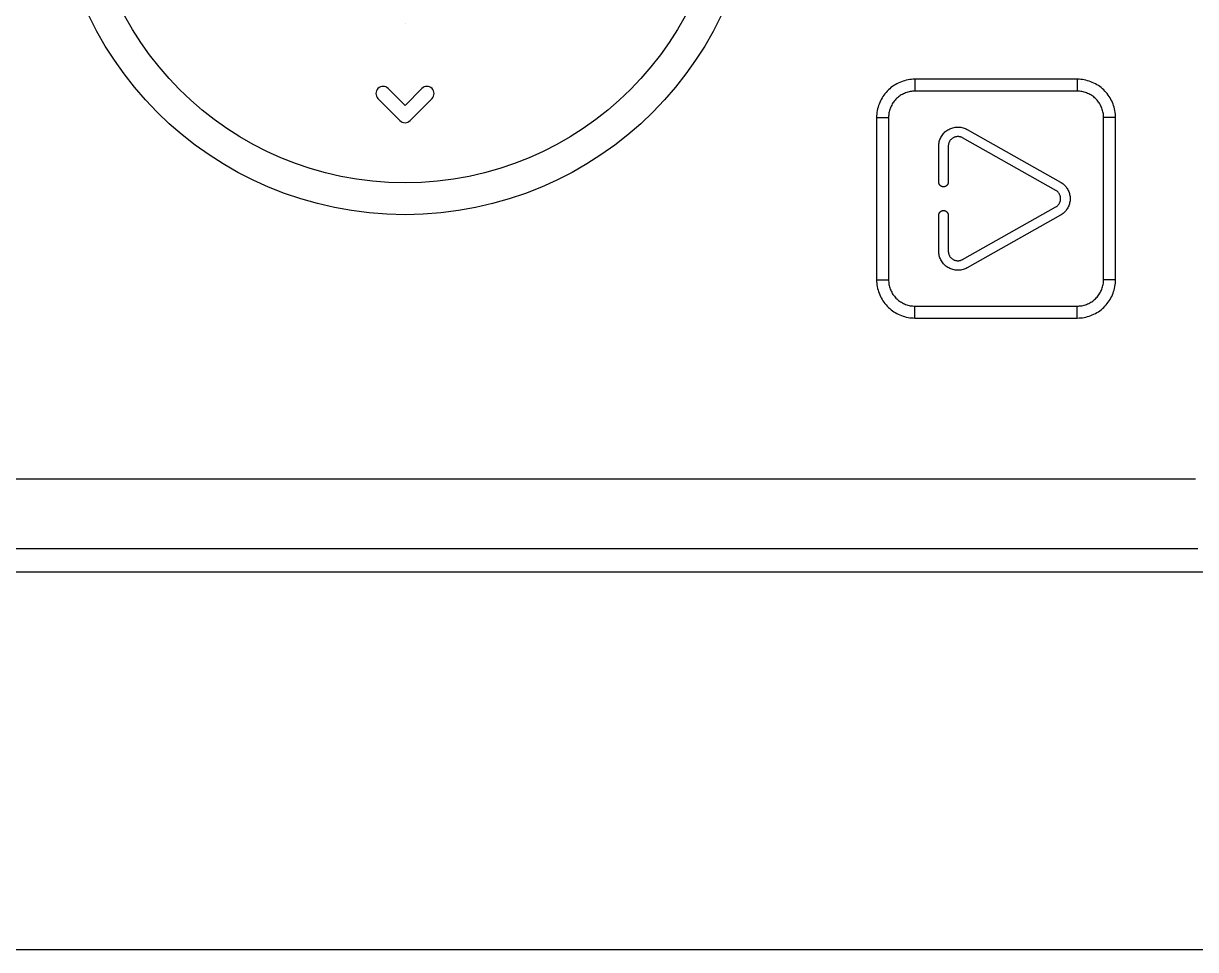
# Model space of a CAD drawing. Extents: x 0 to 226, y 0 to 690.
# Drawn here: x 137.03 to 186.1, y 505.49 to 544.28 of the extents above; entities that cross this region are included whole.
import ezdxf

# ---------------------------------------------------------------- set-up
doc = ezdxf.new("R2010")
doc.units = 0
doc.layers.add('-15N-THT. THIẾT BỊ ĐÓNG MỞ', color=40, linetype='CONTINUOUS')

# ---------------------------------------------------------------- blocks, each defined once
blk = doc.blocks.new('06 - N - SC VSD ATV630D30~D45N4')
at = {"layer": '-15N-THT. THIẾT BỊ ĐÓNG MỞ'}
for p, q in [((40, 199.63), (40, 199.63)), ((60.914, 197.232), (60.845, 197.211)), ((60.983, 197.25), (60.914, 197.232)), ((61.054, 197.264), (60.983, 197.25)), ((61.125, 197.276), (61.054, 197.264)), ((61.196, 197.284), (61.125, 197.276)), ((61.268, 197.289), (61.196, 197.284)), ((61.34, 197.291), (61.268, 197.289)), ((68.14, 197.291), (61.34, 197.291)), ((61.34, 197.291), (61.34, 196.791)), ((68.212, 197.289), (68.14, 197.291)), ((68.14, 197.291), (68.14, 197.291)), ((68.14, 197.291), (68.14, 197.289)), ((68.14, 197.289), (68.14, 197.287)), ((68.14, 197.287), (68.14, 197.283)), ((68.14, 197.283), (68.14, 197.279)), ((68.14, 197.279), (68.14, 197.273)), ((68.14, 197.273), (68.14, 197.267)), ((68.14, 197.267), (68.14, 197.259)), ((68.14, 197.259), (68.14, 197.251)), ((68.14, 197.251), (68.14, 197.241)), ((68.14, 197.241), (68.14, 197.231)), ((68.14, 197.231), (68.14, 197.22)), ((68.284, 197.284), (68.212, 197.289)), ((68.355, 197.276), (68.284, 197.284)), ((68.426, 197.264), (68.355, 197.276)), ((68.496, 197.249), (68.426, 197.264)), ((68.566, 197.232), (68.496, 197.249)), ((68.635, 197.211), (68.566, 197.232)), ((40, 196.196), (39.293, 196.903)), ((39.293, 196.903), (39.293, 196.903)), ((40.707, 196.903), (40, 196.196)), ((40.707, 196.903), (40.707, 196.903)), ((60.135, 196.743), (60.089, 196.688)), ((60.183, 196.796), (60.135, 196.743)), ((60.234, 196.847), (60.183, 196.796)), ((60.287, 196.895), (60.234, 196.847)), ((60.342, 196.941), (60.287, 196.895)), ((60.399, 196.984), (60.342, 196.941)), ((60.458, 197.025), (60.399, 196.984)), ((60.519, 197.063), (60.458, 197.025)), ((60.582, 197.098), (60.519, 197.063)), ((60.646, 197.131), (60.582, 197.098)), ((60.711, 197.16), (60.646, 197.131)), ((60.778, 197.187), (60.711, 197.16)), ((60.845, 197.211), (60.778, 197.187)), ((61.001, 196.736), (60.954, 196.719)), ((61.049, 196.75), (61.001, 196.736)), ((61.097, 196.763), (61.049, 196.75)), ((61.145, 196.773), (61.097, 196.763)), ((61.194, 196.781), (61.145, 196.773)), ((61.243, 196.787), (61.194, 196.781)), ((61.291, 196.79), (61.243, 196.787)), ((61.34, 196.791), (61.291, 196.79)), ((68.139, 196.791), (61.34, 196.791)), ((68.14, 196.967), (68.139, 196.946)), ((68.139, 196.946), (68.139, 196.924)), ((68.139, 196.924), (68.139, 196.903)), ((68.139, 196.903), (68.139, 196.881)), ((68.139, 196.881), (68.139, 196.858)), ((68.139, 196.858), (68.139, 196.836)), ((68.139, 196.836), (68.139, 196.814)), ((68.139, 196.814), (68.139, 196.791)), ((68.188, 196.79), (68.139, 196.791)), ((68.14, 197.22), (68.14, 197.208)), ((68.14, 197.208), (68.14, 197.196)), ((68.14, 197.196), (68.14, 197.182)), ((68.14, 197.182), (68.14, 197.168)), ((68.14, 197.168), (68.14, 197.153)), ((68.14, 197.153), (68.14, 197.137)), ((68.14, 197.137), (68.14, 197.12)), ((68.14, 197.12), (68.14, 197.103)), ((68.14, 197.103), (68.14, 197.085)), ((68.14, 197.085), (68.14, 197.067)), ((68.14, 197.067), (68.14, 197.048)), ((68.14, 197.048), (68.14, 197.028)), ((68.14, 197.028), (68.14, 197.008)), ((68.14, 197.008), (68.14, 196.988)), ((68.14, 196.988), (68.14, 196.967)), ((68.237, 196.786), (68.188, 196.79)), ((68.286, 196.781), (68.237, 196.786)), ((68.334, 196.773), (68.286, 196.781)), ((68.383, 196.763), (68.334, 196.773)), ((68.431, 196.75), (68.383, 196.763)), ((68.479, 196.736), (68.431, 196.75)), ((68.526, 196.719), (68.479, 196.736)), ((68.702, 197.187), (68.635, 197.211)), ((68.769, 197.16), (68.702, 197.187)), ((68.834, 197.131), (68.769, 197.16)), ((68.898, 197.098), (68.834, 197.131)), ((68.96, 197.063), (68.898, 197.098)), ((69.021, 197.025), (68.96, 197.063)), ((69.08, 196.985), (69.021, 197.025)), ((69.137, 196.942), (69.08, 196.985)), ((69.192, 196.896), (69.137, 196.942)), ((69.245, 196.848), (69.192, 196.896)), ((69.296, 196.797), (69.245, 196.848)), ((69.344, 196.744), (69.296, 196.797)), ((69.39, 196.689), (69.344, 196.744)), ((38.781, 196.691), (38.781, 196.691)), ((38.869, 196.479), (38.869, 196.479)), ((38.869, 196.479), (39.788, 195.56)), ((40.212, 195.56), (41.131, 196.479)), ((41.131, 196.479), (41.131, 196.479)), ((41.219, 196.691), (41.219, 196.691)), ((59.844, 196.253), (59.82, 196.186)), ((59.871, 196.32), (59.844, 196.253)), ((59.9, 196.385), (59.871, 196.32)), ((59.933, 196.449), (59.9, 196.385)), ((59.968, 196.511), (59.933, 196.449)), ((60.006, 196.572), (59.968, 196.511)), ((60.046, 196.631), (60.006, 196.572)), ((60.089, 196.688), (60.046, 196.631)), ((60.398, 196.257), (60.374, 196.213)), ((60.424, 196.298), (60.398, 196.257)), ((60.452, 196.339), (60.424, 196.298)), ((60.481, 196.378), (60.452, 196.339)), ((60.512, 196.415), (60.481, 196.378)), ((60.545, 196.451), (60.512, 196.415)), ((60.579, 196.485), (60.545, 196.451)), ((60.615, 196.518), (60.579, 196.485)), ((60.653, 196.549), (60.615, 196.518)), ((60.692, 196.579), (60.653, 196.549)), ((60.732, 196.607), (60.692, 196.579)), ((60.774, 196.633), (60.732, 196.607)), ((60.818, 196.657), (60.774, 196.633)), ((60.862, 196.68), (60.818, 196.657)), ((60.907, 196.701), (60.862, 196.68)), ((60.954, 196.719), (60.907, 196.701)), ((68.572, 196.7), (68.526, 196.719)), ((68.618, 196.68), (68.572, 196.7)), ((68.662, 196.657), (68.618, 196.68)), ((68.705, 196.633), (68.662, 196.657)), ((68.747, 196.607), (68.705, 196.633)), ((68.788, 196.579), (68.747, 196.607)), ((68.827, 196.55), (68.788, 196.579)), ((68.864, 196.519), (68.827, 196.55)), ((68.9, 196.486), (68.864, 196.519)), ((68.934, 196.452), (68.9, 196.486)), ((68.967, 196.416), (68.934, 196.452)), ((68.998, 196.379), (68.967, 196.416)), ((69.028, 196.339), (68.998, 196.379)), ((69.056, 196.299), (69.028, 196.339)), ((69.082, 196.257), (69.056, 196.299)), ((69.106, 196.213), (69.082, 196.257)), ((69.433, 196.632), (69.39, 196.689)), ((69.474, 196.573), (69.433, 196.632)), ((69.512, 196.512), (69.474, 196.573)), ((69.547, 196.449), (69.512, 196.512)), ((69.58, 196.385), (69.547, 196.449)), ((69.609, 196.32), (69.58, 196.385)), ((69.636, 196.253), (69.609, 196.32)), ((69.66, 196.186), (69.636, 196.253)), ((40, 196.196), (40, 196.196)), ((59.742, 195.763), (59.74, 195.691)), ((59.747, 195.835), (59.742, 195.763)), ((59.755, 195.906), (59.747, 195.835)), ((59.767, 195.977), (59.755, 195.906)), ((59.782, 196.047), (59.767, 195.977)), ((59.799, 196.117), (59.782, 196.047)), ((59.82, 196.186), (59.799, 196.117)), ((60.245, 195.788), (60.241, 195.739)), ((60.25, 195.837), (60.245, 195.788)), ((60.258, 195.885), (60.25, 195.837)), ((60.269, 195.934), (60.258, 195.885)), ((60.281, 195.982), (60.269, 195.934)), ((60.295, 196.03), (60.281, 195.982)), ((60.312, 196.077), (60.295, 196.03)), ((60.331, 196.123), (60.312, 196.077)), ((60.351, 196.169), (60.331, 196.123)), ((60.374, 196.213), (60.351, 196.169)), ((69.129, 196.169), (69.106, 196.213)), ((69.15, 196.124), (69.129, 196.169)), ((69.168, 196.077), (69.15, 196.124)), ((69.185, 196.03), (69.168, 196.077)), ((69.199, 195.983), (69.185, 196.03)), ((69.212, 195.934), (69.199, 195.983)), ((69.222, 195.886), (69.212, 195.934)), ((69.23, 195.837), (69.222, 195.886)), ((69.235, 195.788), (69.23, 195.837)), ((69.239, 195.74), (69.235, 195.788)), ((69.681, 196.117), (69.66, 196.186)), ((69.699, 196.048), (69.681, 196.117)), ((69.713, 195.977), (69.699, 196.048)), ((69.725, 195.906), (69.713, 195.977)), ((69.733, 195.835), (69.725, 195.906)), ((69.738, 195.763), (69.733, 195.835)), ((69.74, 195.691), (69.738, 195.763)), ((39.788, 195.56), (39.788, 195.56)), ((40.212, 195.56), (40.212, 195.56)), ((59.74, 195.691), (59.744, 195.691)), ((59.74, 195.691), (59.74, 188.891)), ((59.744, 195.691), (59.748, 195.691)), ((59.748, 195.691), (59.765, 195.691)), ((59.765, 195.691), (59.772, 195.691)), ((59.772, 195.691), (59.78, 195.691)), ((59.78, 195.691), (59.79, 195.691)), ((59.79, 195.691), (59.8, 195.691)), ((59.8, 195.691), (59.811, 195.691)), ((59.811, 195.691), (59.823, 195.691)), ((59.823, 195.691), (59.836, 195.691)), ((59.836, 195.691), (59.849, 195.691)), ((59.849, 195.691), (59.863, 195.691)), ((59.863, 195.691), (59.879, 195.691)), ((59.879, 195.691), (59.894, 195.691)), ((59.894, 195.691), (59.911, 195.691)), ((59.911, 195.691), (59.928, 195.691)), ((59.928, 195.691), (59.946, 195.691)), ((59.946, 195.691), (59.964, 195.691)), ((59.964, 195.691), (59.983, 195.691)), ((59.983, 195.691), (60.003, 195.691)), ((60.003, 195.691), (60.023, 195.691)), ((60.023, 195.691), (60.043, 195.691)), ((60.043, 195.691), (60.064, 195.691)), ((60.064, 195.691), (60.085, 195.691)), ((60.085, 195.691), (60.107, 195.691)), ((60.107, 195.691), (60.128, 195.691)), ((60.128, 195.691), (60.15, 195.69)), ((60.15, 195.69), (60.173, 195.69)), ((60.173, 195.69), (60.195, 195.69)), ((60.195, 195.69), (60.217, 195.69)), ((60.217, 195.69), (60.24, 195.69)), ((60.241, 195.739), (60.24, 195.69)), ((60.24, 195.69), (60.24, 188.891)), ((62.888, 195.25), (62.934, 195.264)), ((62.934, 195.264), (62.98, 195.275)), ((62.98, 195.275), (63.027, 195.283)), ((63.027, 195.283), (63.074, 195.288)), ((63.074, 195.288), (63.122, 195.291)), ((63.122, 195.291), (63.17, 195.291)), ((63.17, 195.291), (63.217, 195.287)), ((63.217, 195.287), (63.264, 195.281)), ((63.264, 195.281), (63.311, 195.273)), ((63.311, 195.273), (63.357, 195.261)), ((69.24, 195.691), (69.239, 195.74)), ((69.24, 188.892), (69.24, 195.691)), ((69.74, 195.691), (69.24, 195.691)), ((69.74, 188.891), (69.74, 195.691)), ((62.39, 194.771), (62.408, 194.815)), ((62.408, 194.815), (62.429, 194.858)), ((62.429, 194.858), (62.452, 194.9)), ((62.452, 194.9), (62.478, 194.94)), ((62.478, 194.94), (62.506, 194.978)), ((62.506, 194.978), (62.536, 195.015)), ((62.536, 195.015), (62.568, 195.05)), ((62.568, 195.05), (62.602, 195.083)), ((62.602, 195.083), (62.639, 195.114)), ((62.639, 195.114), (62.677, 195.143)), ((62.677, 195.143), (62.716, 195.169)), ((62.716, 195.169), (62.757, 195.193)), ((62.757, 195.193), (62.8, 195.215)), ((62.8, 195.215), (62.844, 195.234)), ((62.844, 195.234), (62.888, 195.25)), ((62.871, 194.787), (62.854, 194.771)), ((62.889, 194.803), (62.871, 194.787)), ((62.908, 194.817), (62.889, 194.803)), ((62.928, 194.83), (62.908, 194.817)), ((62.949, 194.842), (62.928, 194.83)), ((62.97, 194.853), (62.949, 194.842)), ((62.992, 194.863), (62.97, 194.853)), ((63.014, 194.871), (62.992, 194.863)), ((63.037, 194.878), (63.014, 194.871)), ((63.06, 194.883), (63.037, 194.878)), ((63.084, 194.887), (63.06, 194.883)), ((63.107, 194.89), (63.084, 194.887)), ((63.131, 194.891), (63.107, 194.89)), ((63.155, 194.891), (63.131, 194.891)), ((63.179, 194.889), (63.155, 194.891)), ((63.202, 194.886), (63.179, 194.889)), ((63.226, 194.882), (63.202, 194.886)), ((63.249, 194.876), (63.226, 194.882)), ((63.271, 194.869), (63.249, 194.876)), ((63.294, 194.86), (63.271, 194.869)), ((63.315, 194.851), (63.294, 194.86)), ((63.337, 194.839), (63.315, 194.851)), ((63.337, 194.839), (63.337, 194.839)), ((67.237, 192.639), (63.337, 194.839)), ((63.357, 195.261), (63.403, 195.247)), ((63.403, 195.247), (63.447, 195.23)), ((63.447, 195.23), (63.491, 195.21)), ((63.491, 195.21), (63.533, 195.188)), ((63.533, 195.188), (63.533, 195.188)), ((63.533, 195.188), (67.433, 192.988)), ((62.34, 194.491), (62.341, 194.539)), ((62.34, 194.491), (62.34, 194.491)), ((62.34, 192.988), (62.34, 194.491)), ((62.341, 194.539), (62.346, 194.586)), ((62.346, 194.586), (62.353, 194.633)), ((62.353, 194.633), (62.363, 194.68)), ((62.363, 194.68), (62.375, 194.726)), ((62.375, 194.726), (62.39, 194.771)), ((62.741, 194.515), (62.74, 194.491)), ((62.74, 194.491), (62.74, 192.988)), ((62.74, 194.491), (62.74, 194.491)), ((62.743, 194.539), (62.741, 194.515)), ((62.746, 194.562), (62.743, 194.539)), ((62.751, 194.586), (62.746, 194.562)), ((62.758, 194.609), (62.751, 194.586)), ((62.765, 194.631), (62.758, 194.609)), ((62.774, 194.653), (62.765, 194.631)), ((62.785, 194.675), (62.774, 194.653)), ((62.796, 194.695), (62.785, 194.675)), ((62.809, 194.715), (62.796, 194.695)), ((62.823, 194.735), (62.809, 194.715)), ((62.838, 194.753), (62.823, 194.735)), ((62.854, 194.771), (62.838, 194.753)), ((40, 192.952), (40, 192.952)), ((62.34, 192.988), (62.34, 192.988)), ((62.34, 192.978), (62.34, 192.988)), ((62.341, 192.969), (62.34, 192.978)), ((62.342, 192.96), (62.341, 192.969)), ((62.343, 192.95), (62.342, 192.96)), ((62.345, 192.941), (62.343, 192.95)), ((62.348, 192.932), (62.345, 192.941)), ((62.351, 192.923), (62.348, 192.932)), ((62.354, 192.914), (62.351, 192.923)), ((62.358, 192.906), (62.354, 192.914)), ((62.362, 192.897), (62.358, 192.906)), ((62.366, 192.889), (62.362, 192.897)), ((62.371, 192.881), (62.366, 192.889)), ((62.376, 192.873), (62.371, 192.881)), ((62.382, 192.865), (62.376, 192.873)), ((62.387, 192.858), (62.382, 192.865)), ((62.394, 192.851), (62.387, 192.858)), ((62.4, 192.844), (62.394, 192.851)), ((62.407, 192.838), (62.4, 192.844)), ((62.414, 192.832), (62.407, 192.838)), ((62.422, 192.826), (62.414, 192.832)), ((62.429, 192.821), (62.422, 192.826)), ((62.437, 192.816), (62.429, 192.821)), ((62.445, 192.812), (62.437, 192.816)), ((62.454, 192.807), (62.445, 192.812)), ((62.635, 192.812), (62.626, 192.807)), ((62.643, 192.816), (62.635, 192.812)), ((62.651, 192.821), (62.643, 192.816)), ((62.658, 192.826), (62.651, 192.821)), ((62.666, 192.832), (62.658, 192.826)), ((62.673, 192.838), (62.666, 192.832)), ((62.68, 192.844), (62.673, 192.838)), ((62.686, 192.851), (62.68, 192.844)), ((62.693, 192.858), (62.686, 192.851)), ((62.698, 192.865), (62.693, 192.858)), ((62.704, 192.873), (62.698, 192.865)), ((62.709, 192.881), (62.704, 192.873)), ((62.714, 192.889), (62.709, 192.881)), ((62.718, 192.897), (62.714, 192.889)), ((62.722, 192.906), (62.718, 192.897)), ((62.726, 192.914), (62.722, 192.906)), ((62.729, 192.923), (62.726, 192.914)), ((62.732, 192.932), (62.729, 192.923)), ((62.735, 192.941), (62.732, 192.932)), ((62.737, 192.95), (62.735, 192.941)), ((62.738, 192.96), (62.737, 192.95)), ((62.739, 192.969), (62.738, 192.96)), ((62.74, 192.978), (62.739, 192.969)), ((62.74, 192.988), (62.74, 192.978)), ((62.74, 192.988), (62.74, 192.988)), ((67.433, 192.988), (67.471, 192.965)), ((67.433, 192.988), (67.433, 192.988)), ((67.471, 192.965), (67.508, 192.94)), ((67.508, 192.94), (67.543, 192.913)), ((67.543, 192.913), (67.577, 192.884)), ((67.577, 192.884), (67.609, 192.853)), ((67.609, 192.853), (67.64, 192.821)), ((67.64, 192.821), (67.668, 192.786)), ((62.462, 192.804), (62.454, 192.807)), ((62.471, 192.8), (62.462, 192.804)), ((62.48, 192.797), (62.471, 192.8)), ((62.489, 192.795), (62.48, 192.797)), ((62.498, 192.793), (62.489, 192.795)), ((62.507, 192.791), (62.498, 192.793)), ((62.517, 192.79), (62.507, 192.791)), ((62.526, 192.789), (62.517, 192.79)), ((62.535, 192.788), (62.526, 192.789)), ((62.545, 192.788), (62.535, 192.788)), ((62.554, 192.789), (62.545, 192.788)), ((62.563, 192.79), (62.554, 192.789)), ((62.573, 192.791), (62.563, 192.79)), ((62.582, 192.793), (62.573, 192.791)), ((62.591, 192.795), (62.582, 192.793)), ((62.6, 192.797), (62.591, 192.795)), ((62.609, 192.8), (62.6, 192.797)), ((62.618, 192.804), (62.609, 192.8)), ((62.626, 192.807), (62.618, 192.804)), ((67.237, 192.639), (67.237, 192.639)), ((67.256, 192.628), (67.237, 192.639)), ((67.274, 192.615), (67.256, 192.628)), ((67.292, 192.602), (67.274, 192.615)), ((67.309, 192.587), (67.292, 192.602)), ((67.325, 192.572), (67.309, 192.587)), ((67.34, 192.556), (67.325, 192.572)), ((67.354, 192.539), (67.34, 192.556)), ((67.367, 192.521), (67.354, 192.539)), ((67.38, 192.502), (67.367, 192.521)), ((67.391, 192.483), (67.38, 192.502)), ((67.401, 192.463), (67.391, 192.483)), ((67.41, 192.443), (67.401, 192.463)), ((67.418, 192.422), (67.41, 192.443)), ((67.425, 192.401), (67.418, 192.422)), ((67.43, 192.379), (67.425, 192.401)), ((67.434, 192.358), (67.43, 192.379)), ((67.438, 192.336), (67.434, 192.358)), ((67.439, 192.313), (67.438, 192.336)), ((67.668, 192.786), (67.695, 192.751)), ((67.695, 192.751), (67.719, 192.714)), ((67.719, 192.714), (67.742, 192.675)), ((67.742, 192.675), (67.762, 192.636)), ((67.762, 192.636), (67.78, 192.595)), ((67.78, 192.595), (67.796, 192.553)), ((67.796, 192.553), (67.809, 192.511)), ((67.809, 192.511), (67.82, 192.468)), ((67.82, 192.468), (67.829, 192.424)), ((67.829, 192.424), (67.835, 192.38)), ((67.835, 192.38), (67.839, 192.336)), ((67.839, 192.336), (67.84, 192.291)), ((63.337, 189.743), (67.237, 191.943)), ((67.237, 191.943), (67.256, 191.954)), ((67.237, 191.943), (67.237, 191.943)), ((67.256, 191.954), (67.274, 191.967)), ((67.274, 191.967), (67.292, 191.98)), ((67.292, 191.98), (67.309, 191.995)), ((67.309, 191.995), (67.325, 192.01)), ((67.325, 192.01), (67.34, 192.026)), ((67.34, 192.026), (67.354, 192.043)), ((67.354, 192.043), (67.367, 192.061)), ((67.367, 192.061), (67.38, 192.08)), ((67.38, 192.08), (67.391, 192.099)), ((67.391, 192.099), (67.401, 192.119)), ((67.401, 192.119), (67.41, 192.139)), ((67.41, 192.139), (67.418, 192.16)), ((67.418, 192.16), (67.425, 192.181)), ((67.425, 192.181), (67.43, 192.203)), ((67.43, 192.203), (67.434, 192.225)), ((67.434, 192.225), (67.438, 192.247)), ((67.438, 192.247), (67.439, 192.269)), ((67.44, 192.291), (67.439, 192.313)), ((67.439, 192.269), (67.44, 192.291)), ((67.44, 192.291), (67.44, 192.291)), ((67.695, 191.831), (67.668, 191.796)), ((67.719, 191.869), (67.695, 191.831)), ((67.742, 191.907), (67.719, 191.869)), ((67.762, 191.947), (67.742, 191.907)), ((67.78, 191.987), (67.762, 191.947)), ((67.796, 192.029), (67.78, 191.987)), ((67.809, 192.071), (67.796, 192.029)), ((67.82, 192.114), (67.809, 192.071)), ((67.829, 192.158), (67.82, 192.114)), ((67.835, 192.202), (67.829, 192.158)), ((67.839, 192.247), (67.835, 192.202)), ((67.84, 192.291), (67.839, 192.247)), ((67.84, 192.291), (67.84, 192.291)), ((40, 191.62), (40, 191.62)), ((62.34, 191.604), (62.341, 191.613)), ((62.34, 191.594), (62.34, 191.604)), ((62.34, 191.594), (62.34, 191.594)), ((62.34, 190.091), (62.34, 191.594)), ((62.341, 191.613), (62.342, 191.622)), ((62.342, 191.622), (62.343, 191.632)), ((62.343, 191.632), (62.345, 191.641)), ((62.345, 191.641), (62.348, 191.65)), ((62.348, 191.65), (62.351, 191.659)), ((62.351, 191.659), (62.354, 191.668)), ((62.354, 191.668), (62.358, 191.677)), ((62.358, 191.677), (62.362, 191.685)), ((62.362, 191.685), (62.366, 191.693)), ((62.366, 191.693), (62.371, 191.701)), ((62.371, 191.701), (62.376, 191.709)), ((62.376, 191.709), (62.382, 191.717)), ((62.382, 191.717), (62.387, 191.724)), ((62.387, 191.724), (62.394, 191.731)), ((62.394, 191.731), (62.4, 191.738)), ((62.4, 191.738), (62.407, 191.744)), ((62.407, 191.744), (62.414, 191.75)), ((62.414, 191.75), (62.422, 191.756)), ((62.422, 191.756), (62.429, 191.761)), ((62.429, 191.761), (62.437, 191.766)), ((62.437, 191.766), (62.445, 191.771)), ((62.445, 191.771), (62.454, 191.775)), ((62.454, 191.775), (62.462, 191.779)), ((62.462, 191.779), (62.471, 191.782)), ((62.471, 191.782), (62.48, 191.785)), ((62.48, 191.785), (62.489, 191.787)), ((62.489, 191.787), (62.498, 191.79)), ((62.498, 191.79), (62.507, 191.791)), ((62.507, 191.791), (62.517, 191.793)), ((62.517, 191.793), (62.526, 191.793)), ((62.526, 191.793), (62.535, 191.794)), ((62.535, 191.794), (62.545, 191.794)), ((62.545, 191.794), (62.554, 191.793)), ((62.554, 191.793), (62.563, 191.793)), ((62.563, 191.793), (62.573, 191.791)), ((62.573, 191.791), (62.582, 191.79)), ((62.582, 191.79), (62.591, 191.787)), ((62.591, 191.787), (62.6, 191.785)), ((62.6, 191.785), (62.609, 191.782)), ((62.609, 191.782), (62.618, 191.779)), ((62.618, 191.779), (62.626, 191.775)), ((62.626, 191.775), (62.635, 191.771)), ((62.635, 191.771), (62.643, 191.766)), ((62.643, 191.766), (62.651, 191.761)), ((62.651, 191.761), (62.658, 191.756)), ((62.658, 191.756), (62.666, 191.75)), ((62.666, 191.75), (62.673, 191.744)), ((62.673, 191.744), (62.68, 191.738)), ((62.68, 191.738), (62.686, 191.731)), ((62.686, 191.731), (62.693, 191.724)), ((62.693, 191.724), (62.698, 191.717)), ((62.698, 191.717), (62.704, 191.709)), ((62.704, 191.709), (62.709, 191.701)), ((62.709, 191.701), (62.714, 191.693)), ((62.714, 191.693), (62.718, 191.685)), ((62.718, 191.685), (62.722, 191.677)), ((62.722, 191.677), (62.726, 191.668)), ((62.726, 191.668), (62.729, 191.659)), ((62.729, 191.659), (62.732, 191.65)), ((62.732, 191.65), (62.735, 191.641)), ((62.735, 191.641), (62.737, 191.632)), ((62.737, 191.632), (62.738, 191.622)), ((62.738, 191.622), (62.739, 191.613)), ((62.739, 191.613), (62.74, 191.604)), ((62.74, 191.604), (62.74, 191.594)), ((62.74, 191.594), (62.74, 190.091)), ((62.74, 191.594), (62.74, 191.594)), ((67.433, 191.594), (63.533, 189.394)), ((67.471, 191.617), (67.433, 191.594)), ((67.433, 191.594), (67.433, 191.594)), ((67.508, 191.642), (67.471, 191.617)), ((67.543, 191.669), (67.508, 191.642)), ((67.577, 191.698), (67.543, 191.669)), ((67.609, 191.729), (67.577, 191.698)), ((67.64, 191.762), (67.609, 191.729)), ((67.668, 191.796), (67.64, 191.762)), ((62.34, 190.091), (62.34, 190.091)), ((62.341, 190.043), (62.34, 190.091)), ((62.346, 189.996), (62.341, 190.043)), ((62.353, 189.949), (62.346, 189.996)), ((62.363, 189.902), (62.353, 189.949)), ((62.375, 189.856), (62.363, 189.902)), ((62.74, 190.091), (62.741, 190.067)), ((62.74, 190.091), (62.74, 190.091)), ((62.741, 190.067), (62.743, 190.044)), ((62.743, 190.044), (62.746, 190.02)), ((62.746, 190.02), (62.751, 189.997)), ((62.751, 189.997), (62.758, 189.974)), ((62.758, 189.974), (62.765, 189.951)), ((62.765, 189.951), (62.774, 189.929)), ((62.774, 189.929), (62.785, 189.908)), ((62.785, 189.908), (62.796, 189.887)), ((62.796, 189.887), (62.809, 189.867)), ((62.809, 189.867), (62.823, 189.847)), ((62.39, 189.811), (62.375, 189.856)), ((62.408, 189.767), (62.39, 189.811)), ((62.429, 189.724), (62.408, 189.767)), ((62.452, 189.682), (62.429, 189.724)), ((62.478, 189.642), (62.452, 189.682)), ((62.506, 189.604), (62.478, 189.642)), ((62.536, 189.567), (62.506, 189.604)), ((62.568, 189.532), (62.536, 189.567)), ((62.602, 189.499), (62.568, 189.532)), ((62.639, 189.468), (62.602, 189.499)), ((62.677, 189.439), (62.639, 189.468)), ((62.716, 189.413), (62.677, 189.439)), ((62.757, 189.389), (62.716, 189.413)), ((62.8, 189.367), (62.757, 189.389)), ((62.823, 189.847), (62.838, 189.829)), ((62.838, 189.829), (62.854, 189.811)), ((62.854, 189.811), (62.871, 189.795)), ((62.871, 189.795), (62.889, 189.779)), ((62.889, 189.779), (62.908, 189.765)), ((62.908, 189.765), (62.928, 189.752)), ((62.928, 189.752), (62.949, 189.74)), ((62.949, 189.74), (62.97, 189.729)), ((62.97, 189.729), (62.992, 189.72)), ((62.992, 189.72), (63.014, 189.711)), ((63.014, 189.711), (63.037, 189.705)), ((63.037, 189.705), (63.06, 189.699)), ((63.06, 189.699), (63.084, 189.695)), ((63.084, 189.695), (63.107, 189.692)), ((63.107, 189.692), (63.131, 189.691)), ((63.131, 189.691), (63.155, 189.691)), ((63.155, 189.691), (63.179, 189.693)), ((63.179, 189.693), (63.202, 189.696)), ((63.202, 189.696), (63.226, 189.7)), ((63.226, 189.7), (63.249, 189.706)), ((63.249, 189.706), (63.271, 189.713)), ((63.271, 189.713), (63.294, 189.722)), ((63.294, 189.722), (63.315, 189.732)), ((63.315, 189.732), (63.337, 189.743)), ((63.337, 189.743), (63.337, 189.743)), ((63.533, 189.394), (63.491, 189.372)), ((63.533, 189.394), (63.533, 189.394)), ((59.74, 188.891), (60.24, 188.891)), ((59.74, 188.891), (59.742, 188.819)), ((60.24, 188.891), (60.241, 188.843)), ((62.844, 189.348), (62.8, 189.367)), ((62.888, 189.332), (62.844, 189.348)), ((62.934, 189.318), (62.888, 189.332)), ((62.98, 189.307), (62.934, 189.318)), ((63.027, 189.299), (62.98, 189.307)), ((63.074, 189.294), (63.027, 189.299)), ((63.122, 189.291), (63.074, 189.294)), ((63.17, 189.292), (63.122, 189.291)), ((63.217, 189.295), (63.17, 189.292)), ((63.264, 189.301), (63.217, 189.295)), ((63.311, 189.31), (63.264, 189.301)), ((63.357, 189.321), (63.311, 189.31)), ((63.403, 189.335), (63.357, 189.321)), ((63.447, 189.352), (63.403, 189.335)), ((63.491, 189.372), (63.447, 189.352)), ((69.239, 188.843), (69.24, 188.892)), ((69.74, 188.891), (69.24, 188.891)), ((69.738, 188.819), (69.74, 188.891)), ((59.742, 188.819), (59.747, 188.747)), ((59.747, 188.747), (59.755, 188.676)), ((59.755, 188.676), (59.767, 188.605)), ((59.767, 188.605), (59.781, 188.534)), ((59.781, 188.534), (59.799, 188.465)), ((59.799, 188.465), (59.82, 188.396)), ((59.82, 188.396), (59.844, 188.329)), ((60.241, 188.843), (60.245, 188.794)), ((60.245, 188.794), (60.25, 188.745)), ((60.25, 188.745), (60.258, 188.696)), ((60.258, 188.696), (60.268, 188.648)), ((60.268, 188.648), (60.281, 188.6)), ((60.281, 188.6), (60.295, 188.552)), ((60.295, 188.552), (60.312, 188.505)), ((60.312, 188.505), (60.33, 188.459)), ((60.33, 188.459), (60.351, 188.413)), ((60.351, 188.413), (60.374, 188.369)), ((69.106, 188.369), (69.129, 188.413)), ((69.129, 188.413), (69.149, 188.459)), ((69.149, 188.459), (69.168, 188.505)), ((69.168, 188.505), (69.185, 188.552)), ((69.185, 188.552), (69.199, 188.6)), ((69.199, 188.6), (69.211, 188.648)), ((69.211, 188.648), (69.222, 188.697)), ((69.222, 188.697), (69.23, 188.746)), ((69.23, 188.746), (69.235, 188.794)), ((69.235, 188.794), (69.239, 188.843)), ((69.636, 188.329), (69.66, 188.397)), ((69.66, 188.397), (69.681, 188.465)), ((69.681, 188.465), (69.698, 188.535)), ((69.698, 188.535), (69.713, 188.605)), ((69.713, 188.605), (69.725, 188.676)), ((69.725, 188.676), (69.733, 188.747)), ((69.733, 188.747), (69.738, 188.819)), ((59.844, 188.329), (59.871, 188.262)), ((59.871, 188.262), (59.9, 188.197)), ((59.9, 188.197), (59.933, 188.133)), ((59.933, 188.133), (59.968, 188.07)), ((59.968, 188.07), (60.006, 188.01)), ((60.006, 188.01), (60.047, 187.95)), ((60.047, 187.95), (60.09, 187.893)), ((60.374, 188.369), (60.398, 188.325)), ((60.398, 188.325), (60.424, 188.283)), ((60.424, 188.283), (60.452, 188.243)), ((60.452, 188.243), (60.482, 188.204)), ((60.482, 188.204), (60.513, 188.166)), ((60.513, 188.166), (60.546, 188.13)), ((60.546, 188.13), (60.58, 188.096)), ((60.58, 188.096), (60.616, 188.063)), ((60.616, 188.063), (60.653, 188.032)), ((60.653, 188.032), (60.692, 188.003)), ((60.692, 188.003), (60.733, 187.975)), ((60.733, 187.975), (60.775, 187.949)), ((60.775, 187.949), (60.818, 187.925)), ((60.818, 187.925), (60.862, 187.902)), ((68.618, 187.902), (68.662, 187.925)), ((68.662, 187.925), (68.706, 187.949)), ((68.706, 187.949), (68.748, 187.975)), ((68.748, 187.975), (68.788, 188.003)), ((68.788, 188.003), (68.828, 188.033)), ((68.828, 188.033), (68.865, 188.064)), ((68.865, 188.064), (68.901, 188.097)), ((68.901, 188.097), (68.935, 188.131)), ((68.935, 188.131), (68.968, 188.167)), ((68.968, 188.167), (68.999, 188.204)), ((68.999, 188.204), (69.028, 188.243)), ((69.028, 188.243), (69.056, 188.284)), ((69.056, 188.284), (69.082, 188.326)), ((69.082, 188.326), (69.106, 188.369)), ((69.391, 187.894), (69.434, 187.951)), ((69.434, 187.951), (69.474, 188.01)), ((69.474, 188.01), (69.512, 188.071)), ((69.512, 188.071), (69.547, 188.133)), ((69.547, 188.133), (69.58, 188.197)), ((69.58, 188.197), (69.609, 188.262)), ((69.609, 188.262), (69.636, 188.329)), ((60.09, 187.893), (60.136, 187.838)), ((60.136, 187.838), (60.184, 187.785)), ((60.184, 187.785), (60.235, 187.734)), ((60.235, 187.734), (60.288, 187.686)), ((60.288, 187.686), (60.343, 187.64)), ((60.343, 187.64), (60.4, 187.597)), ((60.4, 187.597), (60.459, 187.557)), ((60.459, 187.557), (60.52, 187.519)), ((60.52, 187.519), (60.582, 187.484)), ((60.582, 187.484), (60.646, 187.451)), ((60.646, 187.451), (60.711, 187.422)), ((60.711, 187.422), (60.778, 187.395)), ((60.862, 187.902), (60.908, 187.882)), ((60.908, 187.882), (60.954, 187.863)), ((60.954, 187.863), (61.001, 187.846)), ((61.001, 187.846), (61.049, 187.832)), ((61.049, 187.832), (61.097, 187.82)), ((61.097, 187.82), (61.146, 187.809)), ((61.146, 187.809), (61.194, 187.801)), ((61.194, 187.801), (61.243, 187.796)), ((61.243, 187.796), (61.292, 187.792)), ((61.292, 187.792), (61.341, 187.791)), ((61.34, 187.615), (61.341, 187.636)), ((61.34, 187.594), (61.34, 187.615)), ((61.34, 187.574), (61.34, 187.594)), ((61.34, 187.554), (61.34, 187.574)), ((61.34, 187.534), (61.34, 187.554)), ((61.34, 187.515), (61.34, 187.534)), ((61.34, 187.497), (61.34, 187.515)), ((61.34, 187.479), (61.34, 187.497)), ((61.34, 187.462), (61.34, 187.479)), ((61.34, 187.445), (61.34, 187.462)), ((61.34, 187.43), (61.34, 187.445)), ((61.34, 187.415), (61.34, 187.43)), ((61.34, 187.4), (61.34, 187.415)), ((61.341, 187.791), (68.14, 187.791)), ((61.341, 187.769), (61.341, 187.791)), ((61.341, 187.746), (61.341, 187.769)), ((61.341, 187.724), (61.341, 187.746)), ((61.341, 187.702), (61.341, 187.724)), ((61.341, 187.68), (61.341, 187.702)), ((61.341, 187.658), (61.341, 187.68)), ((61.341, 187.636), (61.341, 187.658)), ((68.14, 187.791), (68.189, 187.792)), ((68.14, 187.291), (68.14, 187.791)), ((68.189, 187.792), (68.237, 187.796)), ((68.237, 187.796), (68.286, 187.801)), ((68.286, 187.801), (68.335, 187.809)), ((68.335, 187.809), (68.383, 187.819)), ((68.383, 187.819), (68.431, 187.832)), ((68.431, 187.832), (68.479, 187.846)), ((68.479, 187.846), (68.526, 187.863)), ((68.526, 187.863), (68.573, 187.882)), ((68.573, 187.882), (68.618, 187.902)), ((68.702, 187.395), (68.769, 187.422)), ((68.769, 187.422), (68.834, 187.451)), ((68.834, 187.451), (68.898, 187.484)), ((68.898, 187.484), (68.961, 187.519)), ((68.961, 187.519), (69.022, 187.557)), ((69.022, 187.557), (69.081, 187.598)), ((69.081, 187.598), (69.138, 187.641)), ((69.138, 187.641), (69.193, 187.687)), ((69.193, 187.687), (69.246, 187.735)), ((69.246, 187.735), (69.297, 187.786)), ((69.297, 187.786), (69.345, 187.839)), ((69.345, 187.839), (69.391, 187.894)), ((60.778, 187.395), (60.845, 187.371)), ((60.845, 187.371), (60.914, 187.351)), ((60.914, 187.351), (60.984, 187.333)), ((60.984, 187.333), (61.054, 187.318)), ((61.054, 187.318), (61.125, 187.306)), ((61.125, 187.306), (61.196, 187.298)), ((61.196, 187.298), (61.268, 187.293)), ((61.268, 187.293), (61.34, 187.291)), ((61.34, 187.387), (61.34, 187.4)), ((61.34, 187.374), (61.34, 187.387)), ((61.34, 187.362), (61.34, 187.374)), ((61.34, 187.351), (61.34, 187.362)), ((61.34, 187.341), (61.34, 187.351)), ((61.34, 187.331), (61.34, 187.341)), ((61.34, 187.323), (61.34, 187.331)), ((61.34, 187.316), (61.34, 187.323)), ((61.34, 187.309), (61.34, 187.316)), ((61.34, 187.304), (61.34, 187.309)), ((61.34, 187.299), (61.34, 187.304)), ((61.34, 187.296), (61.34, 187.299)), ((61.34, 187.293), (61.34, 187.296)), ((61.34, 187.291), (61.34, 187.293)), ((61.34, 187.291), (61.34, 187.291)), ((61.34, 187.291), (68.14, 187.291)), ((68.14, 187.291), (68.212, 187.293)), ((68.212, 187.293), (68.284, 187.298)), ((68.284, 187.298), (68.355, 187.306)), ((68.355, 187.306), (68.426, 187.318)), ((68.426, 187.318), (68.497, 187.333)), ((68.497, 187.333), (68.566, 187.35)), ((68.566, 187.35), (68.635, 187.371)), ((68.635, 187.371), (68.702, 187.395)), ((73.09, 180.541), (6.9, 180.541)), ((73.09, 180.541), (73.09, 180.541)), ((73.19, 177.62), (6.8, 177.62)), ((87.014, 176.654), (-7.024, 176.654)), ((-18.799, 160.841), (104.19, 160.841))]:
    blk.add_line(p, q, dxfattribs=at)
for radius in [14.671, 13.339]:
    blk.add_circle((40, 206.291), radius, dxfattribs=at)
for centre, start, end in [((39.081, 196.691), 45, 225), ((40.919, 196.691), 315, 135), ((40, 195.772), 225, 315)]:
    blk.add_arc(centre, 0.3, start, end, dxfattribs=at)

msp = doc.modelspace()

# ---------------------------------------------------------------- block references
msp.add_blockref('06 - N - SC VSD ATV630D30~D45N4', (113.005, 344.65))

doc.saveas('drawing.dxf')
